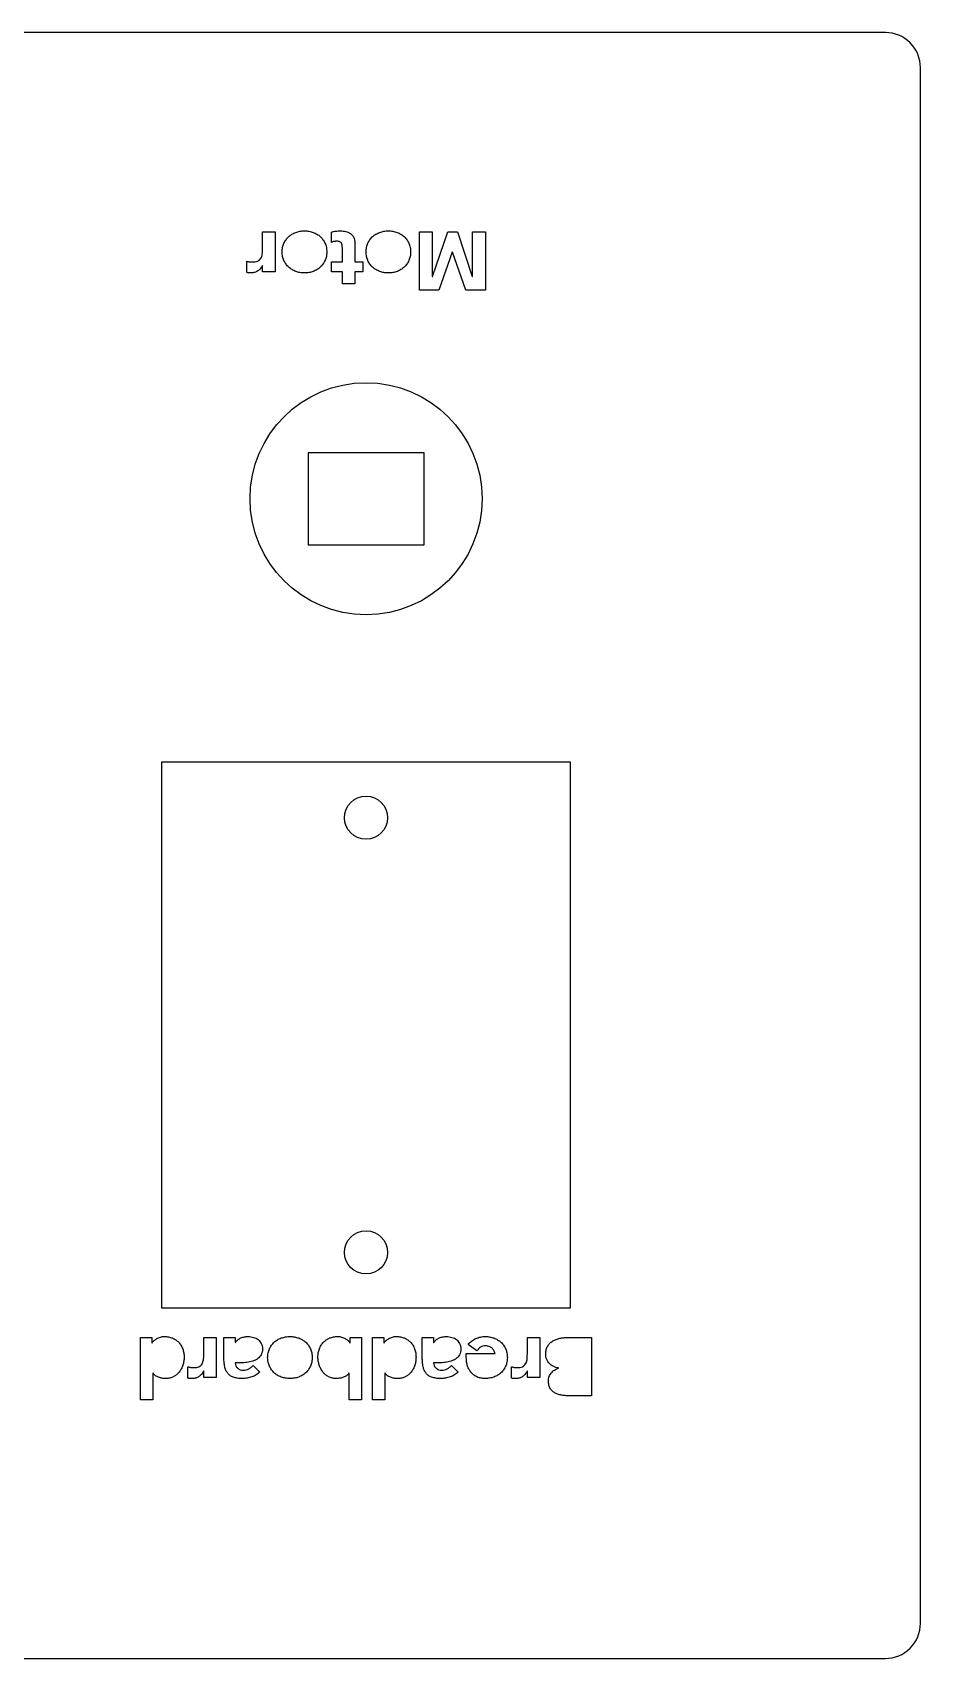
# Model space of a CAD drawing. Header units: millimetres. Extents: x -62 to 90, y -30 to 109.
# Drawn here: x 13.9 to 90, y -30 to 109.3 of the extents above; entities that cross this region are included whole.
import ezdxf

# ---------------------------------------------------------------- set-up
doc = ezdxf.new("R2010")
doc.units = ezdxf.units.MM
doc.layers.get('0').update_dxf_attribs({"linetype": 'CONTINUOUS'})

msp = doc.modelspace()

# ---------------------------------------------------------------- linework, layer by layer
for p, q in [((33.64, 92.22), (34.7, 92.22)), ((33.64, 90.79), (33.64, 92.22)), ((34.7, 92.22), (34.7, 88.79)), ((39.54, 91.32), (39.54, 92.2)), ((40.47, 89.64), (40.47, 90.78)), ((41.53, 91.27), (41.53, 89.64)), ((32.28, 88.74), (32.28, 89.71)), ((33.64, 89.34), (33.62, 89.34)), ((33.64, 88.79), (33.64, 89.34)), ((39.54, 88.79), (39.54, 89.64)), ((39.54, 89.64), (40.47, 89.64)), ((41.53, 89.64), (42.21, 89.64)), ((42.21, 89.64), (42.21, 88.79)), ((34.7, 88.79), (33.64, 88.79)), ((40.47, 88.79), (39.54, 88.79)), ((40.47, 87.77), (40.47, 88.79)), ((41.53, 87.77), (40.47, 87.77)), ((42.21, 88.79), (41.53, 88.79)), ((41.53, 88.79), (41.53, 87.77)), ((23.18, -7.84), (23.18, -2.5)), ((23.18, -2.5), (24.16, -2.5)), ((24.16, -2.5), (24.16, -2.95)), ((28.6, -2.5), (29.66, -2.5)), ((28.6, -3.93), (28.6, -2.5)), ((29.66, -2.5), (29.66, -5.93)), ((30.32, -2.5), (31.3, -2.5)), ((30.32, -4.24), (30.32, -2.5)), ((31.3, -2.5), (31.3, -2.93)), ((41.13, -2.5), (42.11, -2.5)), ((41.13, -2.95), (41.13, -2.5)), ((42.11, -2.5), (42.11, -7.84)), ((43.05, -7.84), (43.05, -2.5)), ((43.05, -2.5), (44.03, -2.5)), ((44.03, -2.5), (44.03, -2.95)), ((47.32, -2.5), (48.29, -2.5)), ((47.32, -4.24), (47.32, -2.5)), ((48.29, -2.5), (48.29, -2.93)), ((56.32, -2.5), (57.38, -2.5)), ((56.32, -3.93), (56.32, -2.5)), ((57.38, -2.5), (57.38, -5.93)), ((59.77, -2.5), (61.82, -2.5)), ((61.82, -2.5), (61.82, -7.5)), ((24.16, -2.95), (24.17, -2.95)), ((31.3, -2.93), (31.31, -2.93)), ((41.12, -2.95), (41.13, -2.95)), ((44.03, -2.95), (44.04, -2.95)), ((48.29, -2.93), (48.31, -2.93)), ((51.09, -4.22), (51.09, -3.88)), ((51.09, -3.88), (53.55, -3.88)), ((52, -3.64), (51.25, -3.09)), ((24.25, -5.56), (24.24, -5.56)), ((24.24, -5.56), (24.24, -7.84)), ((27.24, -5.98), (27.24, -5.01)), ((28.6, -5.38), (28.58, -5.38)), ((28.6, -5.93), (28.6, -5.38)), ((32.84, -4.89), (33.4, -5.47)), ((41.05, -5.56), (41.03, -5.56)), ((41.05, -7.84), (41.05, -5.56)), ((44.13, -5.56), (44.11, -5.56)), ((44.11, -5.56), (44.11, -7.84)), ((49.83, -4.89), (50.4, -5.47)), ((54.96, -5.98), (54.96, -5.01)), ((56.32, -5.38), (56.3, -5.38)), ((56.32, -5.93), (56.32, -5.38)), ((58.99, -5.13), (58.99, -5.11)), ((29.66, -5.93), (28.6, -5.93)), ((57.38, -5.93), (56.32, -5.93)), ((24.24, -7.84), (23.18, -7.84)), ((42.11, -7.84), (41.05, -7.84)), ((44.11, -7.84), (43.05, -7.84)), ((61.82, -7.5), (59.95, -7.5))]:
    msp.add_line(p, q)
msp.add_lwpolyline([(90, 106.3, 0.414214), (87, 109.3), (-59.15, 109.3, 0.414214), (-62.15, 106.3), (-62.15, -27, 0.414214), (-59.15, -30), (87, -30, 0.414214), (90, -27)], format="xyb", close=True)
msp.add_lwpolyline([(90, 106.3, 0.414214), (87, 109.3), (-59.15, 109.3, 0.414214), (-62.15, 106.3), (-62.15, -27, 0.414214), (-59.15, -30), (87, -30, 0.414214), (90, -27)], format="xyb", close=True)
for points in [[(51.62, 92.22), (52.72, 92.22), (52.72, 87.22), (51.05, 87.22), (49.9, 90.48), (49.89, 90.48), (48.73, 87.22), (47.07, 87.22), (47.07, 92.22), (48.17, 92.22), (48.17, 88.39), (48.19, 88.39), (49.5, 92.22), (50.34, 92.22), (51.6, 88.39), (51.62, 88.39)], [(47.48, 73.3), (37.53, 73.3), (37.53, 65.42), (47.48, 65.42)], [(60, 46.82), (60, 0), (25, 0), (25, 46.82)]]:
    msp.add_lwpolyline(points, close=True)
for centre, radius in [((42.5, 69.36), 9.94), ((42.5, 42.03), 1.85), ((42.5, 4.79), 1.85)]:
    msp.add_circle(centre, radius)
for points, knots in [([(35.88, 91.82), (35.97, 91.89), (36.15, 92.04), (36.37, 92.13), (36.48, 92.18)], [0, 0, 0, 0, 0.03471084, 0.07096468, 0.07096468, 0.07096468, 0.07096468]), ([(36.48, 92.18), (36.6, 92.22), (36.84, 92.29), (37.1, 92.3), (37.22, 92.31)], [0, 0, 0, 0, 0.03708689, 0.07553067, 0.07553067, 0.07553067, 0.07553067]), ([(37.22, 92.31), (37.35, 92.3), (37.61, 92.29), (37.85, 92.22), (37.97, 92.18)], [0, 0, 0, 0, 0.03861961, 0.07621847, 0.07621847, 0.07621847, 0.07621847]), ([(37.97, 92.18), (38.08, 92.13), (38.3, 92.04), (38.49, 91.89), (38.58, 91.82)], [0, 0, 0, 0, 0.03593409, 0.07092971, 0.07092971, 0.07092971, 0.07092971]), ([(39.54, 92.2), (39.6, 92.22), (39.72, 92.26), (39.85, 92.28), (39.91, 92.28)], [0, 0, 0, 0, 0.01877124, 0.03775381, 0.03775381, 0.03775381, 0.03775381]), ([(39.91, 92.28), (39.97, 92.29), (40.1, 92.3), (40.22, 92.3), (40.28, 92.31)], [0, 0, 0, 0, 0.01895804, 0.03750361, 0.03750361, 0.03750361, 0.03750361]), ([(40.28, 92.31), (40.37, 92.3), (40.54, 92.3), (40.7, 92.27), (40.78, 92.25)], [0, 0, 0, 0, 0.02581553, 0.04985004, 0.04985004, 0.04985004, 0.04985004]), ([(40.78, 92.25), (40.85, 92.23), (40.99, 92.19), (41.11, 92.11), (41.17, 92.07)], [0, 0, 0, 0, 0.02238906, 0.0434996, 0.0434996, 0.0434996, 0.0434996]), ([(41.17, 92.07), (41.23, 92.03), (41.33, 91.93), (41.41, 91.81), (41.44, 91.75)], [0, 0, 0, 0, 0.02097948, 0.04242908, 0.04242908, 0.04242908, 0.04242908]), ([(43.06, 91.82), (43.15, 91.89), (43.33, 92.04), (43.55, 92.13), (43.67, 92.18)], [0, 0, 0, 0, 0.03471103, 0.07096487, 0.07096487, 0.07096487, 0.07096487]), ([(43.67, 92.18), (43.78, 92.22), (44.03, 92.29), (44.28, 92.3), (44.41, 92.31)], [0, 0, 0, 0, 0.03708666, 0.07553043, 0.07553043, 0.07553043, 0.07553043]), ([(44.41, 92.31), (44.54, 92.3), (44.79, 92.29), (45.04, 92.22), (45.16, 92.18)], [0, 0, 0, 0, 0.03861961, 0.07621859, 0.07621859, 0.07621859, 0.07621859]), ([(45.16, 92.18), (45.27, 92.13), (45.49, 92.04), (45.67, 91.89), (45.76, 91.82)], [0, 0, 0, 0, 0.0359342, 0.07092963, 0.07092963, 0.07092963, 0.07092963]), ([(33.61, 90.32), (33.62, 90.39), (33.63, 90.55), (33.64, 90.71), (33.64, 90.79)], [0, 0, 0, 0, 0.02234642, 0.04672106, 0.04672106, 0.04672106, 0.04672106]), ([(35.32, 90.5), (35.32, 90.64), (35.33, 90.89), (35.42, 91.13), (35.47, 91.25)], [0, 0, 0, 0, 0.03919413, 0.07604691, 0.07604691, 0.07604691, 0.07604691]), ([(35.47, 91.25), (35.52, 91.35), (35.63, 91.56), (35.79, 91.73), (35.88, 91.82)], [0, 0, 0, 0, 0.03558542, 0.07073048, 0.07073048, 0.07073048, 0.07073048]), ([(38.58, 91.82), (38.66, 91.73), (38.82, 91.56), (38.93, 91.35), (38.98, 91.25)], [0, 0, 0, 0, 0.03479586, 0.07029408, 0.07029408, 0.07029408, 0.07029408]), ([(38.98, 91.25), (39.03, 91.13), (39.12, 90.89), (39.13, 90.64), (39.13, 90.5)], [0, 0, 0, 0, 0.03685278, 0.07604693, 0.07604693, 0.07604693, 0.07604693]), ([(39.75, 91.4), (39.71, 91.39), (39.63, 91.38), (39.57, 91.34), (39.54, 91.32)], [0, 0, 0, 0, 0.01276072, 0.02305547, 0.02305547, 0.02305547, 0.02305547]), ([(39.97, 91.42), (39.94, 91.41), (39.87, 91.41), (39.79, 91.41), (39.75, 91.4)], [0, 0, 0, 0, 0.00971697, 0.02194518, 0.02194518, 0.02194518, 0.02194518]), ([(40.25, 91.37), (40.21, 91.39), (40.12, 91.41), (40.02, 91.41), (39.97, 91.42)], [0, 0, 0, 0, 0.01258971, 0.02798631, 0.02798631, 0.02798631, 0.02798631]), ([(40.4, 91.24), (40.38, 91.27), (40.34, 91.32), (40.28, 91.36), (40.25, 91.37)], [0, 0, 0, 0, 0.00978878, 0.02021899, 0.02021899, 0.02021899, 0.02021899]), ([(40.46, 91.04), (40.45, 91.08), (40.44, 91.15), (40.41, 91.21), (40.4, 91.24)], [0, 0, 0, 0, 0.01083904, 0.02087779, 0.02087779, 0.02087779, 0.02087779]), ([(40.47, 90.78), (40.47, 90.83), (40.47, 90.91), (40.46, 91), (40.46, 91.04)], [0, 0, 0, 0, 0.01359921, 0.02617918, 0.02617918, 0.02617918, 0.02617918]), ([(41.44, 91.75), (41.47, 91.68), (41.52, 91.52), (41.53, 91.36), (41.53, 91.27)], [0, 0, 0, 0, 0.02294993, 0.04918051, 0.04918051, 0.04918051, 0.04918051]), ([(42.5, 90.5), (42.51, 90.64), (42.52, 90.89), (42.61, 91.13), (42.65, 91.25)], [0, 0, 0, 0, 0.03919415, 0.07604693, 0.07604693, 0.07604693, 0.07604693]), ([(42.65, 91.25), (42.7, 91.35), (42.81, 91.56), (42.98, 91.73), (43.06, 91.82)], [0, 0, 0, 0, 0.03558554, 0.07073028, 0.07073028, 0.07073028, 0.07073028]), ([(45.76, 91.82), (45.84, 91.73), (46.01, 91.56), (46.11, 91.35), (46.17, 91.25)], [0, 0, 0, 0, 0.03479586, 0.0702942, 0.0702942, 0.0702942, 0.0702942]), ([(46.17, 91.25), (46.21, 91.13), (46.3, 90.89), (46.31, 90.64), (46.31, 90.5)], [0, 0, 0, 0, 0.03685274, 0.07604689, 0.07604689, 0.07604689, 0.07604689]), ([(32.28, 89.71), (32.32, 89.7), (32.39, 89.67), (32.47, 89.66), (32.51, 89.66)], [0, 0, 0, 0, 0.01169122, 0.02315651, 0.02315651, 0.02315651, 0.02315651]), ([(32.51, 89.66), (32.54, 89.65), (32.62, 89.64), (32.69, 89.64), (32.73, 89.64)], [0, 0, 0, 0, 0.01106101, 0.02272551, 0.02272551, 0.02272551, 0.02272551]), ([(32.73, 89.64), (32.82, 89.64), (32.99, 89.64), (33.14, 89.7), (33.21, 89.72)], [0, 0, 0, 0, 0.02727167, 0.04905314, 0.04905314, 0.04905314, 0.04905314]), ([(33.21, 89.72), (33.27, 89.75), (33.38, 89.81), (33.45, 89.91), (33.49, 89.96)], [0, 0, 0, 0, 0.01875561, 0.03690963, 0.03690963, 0.03690963, 0.03690963]), ([(33.62, 89.34), (33.57, 89.24), (33.46, 89.06), (33.3, 88.93), (33.22, 88.87)], [0, 0, 0, 0, 0.03334677, 0.06259806, 0.06259806, 0.06259806, 0.06259806]), ([(33.49, 89.96), (33.52, 90.01), (33.58, 90.13), (33.6, 90.25), (33.61, 90.32)], [0, 0, 0, 0, 0.01808974, 0.03817801, 0.03817801, 0.03817801, 0.03817801]), ([(35.47, 89.76), (35.42, 89.88), (35.33, 90.12), (35.32, 90.37), (35.32, 90.5)], [0, 0, 0, 0, 0.03685284, 0.07604691, 0.07604691, 0.07604691, 0.07604691]), ([(35.88, 89.2), (35.79, 89.28), (35.63, 89.45), (35.52, 89.66), (35.47, 89.76)], [0, 0, 0, 0, 0.03475038, 0.07018263, 0.07018263, 0.07018263, 0.07018263]), ([(36.48, 88.83), (36.37, 88.88), (36.15, 88.97), (35.97, 89.12), (35.88, 89.2)], [0, 0, 0, 0, 0.03632875, 0.0713576, 0.0713576, 0.0713576, 0.0713576]), ([(38.58, 89.2), (38.49, 89.12), (38.31, 88.97), (38.08, 88.88), (37.97, 88.83)], [0, 0, 0, 0, 0.03531069, 0.07132079, 0.07132079, 0.07132079, 0.07132079]), ([(38.98, 89.76), (38.93, 89.66), (38.82, 89.45), (38.66, 89.28), (38.58, 89.2)], [0, 0, 0, 0, 0.03534466, 0.06974184, 0.06974184, 0.06974184, 0.06974184]), ([(39.13, 90.5), (39.13, 90.37), (39.12, 90.12), (39.03, 89.88), (38.98, 89.76)], [0, 0, 0, 0, 0.03919409, 0.07604693, 0.07604693, 0.07604693, 0.07604693]), ([(42.65, 89.76), (42.61, 89.88), (42.52, 90.12), (42.51, 90.37), (42.5, 90.5)], [0, 0, 0, 0, 0.03685284, 0.07604693, 0.07604693, 0.07604693, 0.07604693]), ([(43.06, 89.2), (42.98, 89.28), (42.81, 89.45), (42.7, 89.66), (42.65, 89.76)], [0, 0, 0, 0, 0.03475006, 0.07018242, 0.07018242, 0.07018242, 0.07018242]), ([(43.67, 88.83), (43.55, 88.88), (43.33, 88.97), (43.15, 89.12), (43.06, 89.2)], [0, 0, 0, 0, 0.03632896, 0.07135781, 0.07135781, 0.07135781, 0.07135781]), ([(45.76, 89.2), (45.67, 89.12), (45.49, 88.97), (45.27, 88.88), (45.16, 88.83)], [0, 0, 0, 0, 0.03531069, 0.07132068, 0.07132068, 0.07132068, 0.07132068]), ([(46.17, 89.76), (46.11, 89.66), (46.01, 89.45), (45.84, 89.28), (45.76, 89.2)], [0, 0, 0, 0, 0.03534478, 0.06974196, 0.06974196, 0.06974196, 0.06974196]), ([(46.31, 90.5), (46.31, 90.37), (46.3, 90.12), (46.21, 89.88), (46.17, 89.76)], [0, 0, 0, 0, 0.03919409, 0.07604686, 0.07604686, 0.07604686, 0.07604686]), ([(32.45, 88.71), (32.42, 88.71), (32.36, 88.72), (32.31, 88.73), (32.28, 88.74)], [0, 0, 0, 0, 0.00889102, 0.01720221, 0.01720221, 0.01720221, 0.01720221]), ([(32.63, 88.7), (32.6, 88.7), (32.54, 88.7), (32.48, 88.71), (32.45, 88.71)], [0, 0, 0, 0, 0.00918248, 0.01837853, 0.01837853, 0.01837853, 0.01837853]), ([(33.22, 88.87), (33.13, 88.82), (32.95, 88.72), (32.74, 88.71), (32.63, 88.7)], [0, 0, 0, 0, 0.02899044, 0.06155392, 0.06155392, 0.06155392, 0.06155392]), ([(37.22, 88.7), (37.1, 88.71), (36.84, 88.72), (36.6, 88.79), (36.48, 88.83)], [0, 0, 0, 0, 0.03844378, 0.07553067, 0.07553067, 0.07553067, 0.07553067]), ([(37.97, 88.83), (37.85, 88.79), (37.61, 88.72), (37.35, 88.71), (37.22, 88.7)], [0, 0, 0, 0, 0.03759886, 0.07621847, 0.07621847, 0.07621847, 0.07621847]), ([(44.41, 88.7), (44.28, 88.71), (44.03, 88.72), (43.78, 88.79), (43.67, 88.83)], [0, 0, 0, 0, 0.03844378, 0.07553043, 0.07553043, 0.07553043, 0.07553043]), ([(45.16, 88.83), (45.04, 88.79), (44.79, 88.72), (44.54, 88.71), (44.41, 88.7)], [0, 0, 0, 0, 0.03759875, 0.07621859, 0.07621859, 0.07621859, 0.07621859]), ([(24.17, -2.95), (24.19, -2.92), (24.25, -2.85), (24.31, -2.79), (24.34, -2.76)], [0, 0, 0, 0, 0.01193927, 0.02554763, 0.02554763, 0.02554763, 0.02554763]), ([(24.34, -2.76), (24.38, -2.73), (24.45, -2.67), (24.54, -2.62), (24.58, -2.59)], [0, 0, 0, 0, 0.01406232, 0.02944614, 0.02944614, 0.02944614, 0.02944614]), ([(24.58, -2.59), (24.63, -2.57), (24.72, -2.52), (24.83, -2.48), (24.88, -2.46)], [0, 0, 0, 0, 0.01594955, 0.03298004, 0.03298004, 0.03298004, 0.03298004]), ([(24.88, -2.46), (24.94, -2.45), (25.05, -2.42), (25.16, -2.42), (25.22, -2.42)], [0, 0, 0, 0, 0.01700496, 0.03435155, 0.03435155, 0.03435155, 0.03435155]), ([(25.22, -2.42), (25.34, -2.42), (25.58, -2.43), (25.81, -2.51), (25.91, -2.54)], [0, 0, 0, 0, 0.03650862, 0.07070363, 0.07070363, 0.07070363, 0.07070363]), ([(25.91, -2.54), (26.01, -2.59), (26.21, -2.69), (26.37, -2.84), (26.45, -2.91)], [0, 0, 0, 0, 0.03302805, 0.06535442, 0.06535442, 0.06535442, 0.06535442]), ([(31.31, -2.93), (31.37, -2.85), (31.5, -2.68), (31.69, -2.58), (31.78, -2.54)], [0, 0, 0, 0, 0.03140725, 0.06244293, 0.06244293, 0.06244293, 0.06244293]), ([(31.78, -2.54), (31.88, -2.5), (32.08, -2.43), (32.29, -2.42), (32.4, -2.42)], [0, 0, 0, 0, 0.03116663, 0.06291194, 0.06291194, 0.06291194, 0.06291194]), ([(32.4, -2.42), (32.48, -2.42), (32.63, -2.42), (32.79, -2.47), (32.86, -2.49)], [0, 0, 0, 0, 0.02372383, 0.04727912, 0.04727912, 0.04727912, 0.04727912]), ([(32.86, -2.49), (32.93, -2.51), (33.07, -2.56), (33.19, -2.64), (33.25, -2.68)], [0, 0, 0, 0, 0.02219601, 0.04379418, 0.04379418, 0.04379418, 0.04379418]), ([(33.25, -2.68), (33.31, -2.73), (33.41, -2.83), (33.48, -2.95), (33.52, -3.02)], [0, 0, 0, 0, 0.02134846, 0.04294649, 0.04294649, 0.04294649, 0.04294649]), ([(34.63, -2.9), (34.72, -2.83), (34.9, -2.68), (35.12, -2.59), (35.24, -2.54)], [0, 0, 0, 0, 0.03471103, 0.07096465, 0.07096465, 0.07096465, 0.07096465]), ([(35.24, -2.54), (35.36, -2.51), (35.6, -2.43), (35.85, -2.42), (35.98, -2.42)], [0, 0, 0, 0, 0.03708689, 0.07553067, 0.07553067, 0.07553067, 0.07553067]), ([(35.98, -2.42), (36.11, -2.42), (36.36, -2.43), (36.61, -2.51), (36.73, -2.54)], [0, 0, 0, 0, 0.03861961, 0.07621847, 0.07621847, 0.07621847, 0.07621847]), ([(36.73, -2.54), (36.84, -2.59), (37.06, -2.68), (37.24, -2.83), (37.33, -2.9)], [0, 0, 0, 0, 0.03593409, 0.07092971, 0.07092971, 0.07092971, 0.07092971]), ([(38.85, -2.91), (38.92, -2.84), (39.08, -2.69), (39.28, -2.59), (39.37, -2.54)], [0, 0, 0, 0, 0.03192312, 0.06479661, 0.06479661, 0.06479661, 0.06479661]), ([(39.37, -2.54), (39.48, -2.51), (39.71, -2.43), (39.94, -2.42), (40.07, -2.42)], [0, 0, 0, 0, 0.03419501, 0.07070363, 0.07070363, 0.07070363, 0.07070363]), ([(40.07, -2.42), (40.13, -2.42), (40.24, -2.42), (40.36, -2.45), (40.41, -2.46)], [0, 0, 0, 0, 0.01787458, 0.03505223, 0.03505223, 0.03505223, 0.03505223]), ([(40.41, -2.46), (40.47, -2.48), (40.57, -2.52), (40.67, -2.57), (40.72, -2.59)], [0, 0, 0, 0, 0.01669782, 0.03296491, 0.03296491, 0.03296491, 0.03296491]), ([(40.72, -2.59), (40.76, -2.62), (40.84, -2.67), (40.92, -2.73), (40.96, -2.76)], [0, 0, 0, 0, 0.01508488, 0.02942377, 0.02942377, 0.02942377, 0.02942377]), ([(40.96, -2.76), (40.99, -2.79), (41.05, -2.85), (41.1, -2.92), (41.12, -2.95)], [0, 0, 0, 0, 0.0132426, 0.02507311, 0.02507311, 0.02507311, 0.02507311]), ([(44.04, -2.95), (44.07, -2.92), (44.12, -2.85), (44.18, -2.79), (44.21, -2.76)], [0, 0, 0, 0, 0.01193927, 0.02554763, 0.02554763, 0.02554763, 0.02554763]), ([(44.21, -2.76), (44.25, -2.73), (44.32, -2.67), (44.41, -2.62), (44.45, -2.59)], [0, 0, 0, 0, 0.01406251, 0.02944592, 0.02944592, 0.02944592, 0.02944592]), ([(44.45, -2.59), (44.5, -2.57), (44.6, -2.52), (44.7, -2.48), (44.76, -2.46)], [0, 0, 0, 0, 0.01594955, 0.03298027, 0.03298027, 0.03298027, 0.03298027]), ([(44.76, -2.46), (44.81, -2.45), (44.92, -2.42), (45.04, -2.42), (45.1, -2.42)], [0, 0, 0, 0, 0.01700519, 0.03435131, 0.03435131, 0.03435131, 0.03435131]), ([(45.1, -2.42), (45.22, -2.42), (45.45, -2.43), (45.68, -2.51), (45.79, -2.54)], [0, 0, 0, 0, 0.03650874, 0.07070375, 0.07070375, 0.07070375, 0.07070375]), ([(45.79, -2.54), (45.89, -2.59), (46.08, -2.69), (46.24, -2.84), (46.32, -2.91)], [0, 0, 0, 0, 0.03302825, 0.06535445, 0.06535445, 0.06535445, 0.06535445]), ([(48.31, -2.93), (48.37, -2.85), (48.5, -2.68), (48.69, -2.58), (48.78, -2.54)], [0, 0, 0, 0, 0.03140725, 0.06244303, 0.06244303, 0.06244303, 0.06244303]), ([(48.78, -2.54), (48.88, -2.5), (49.08, -2.43), (49.29, -2.42), (49.4, -2.42)], [0, 0, 0, 0, 0.03116652, 0.06291183, 0.06291183, 0.06291183, 0.06291183]), ([(49.4, -2.42), (49.48, -2.42), (49.63, -2.42), (49.79, -2.47), (49.86, -2.49)], [0, 0, 0, 0, 0.02372394, 0.04727924, 0.04727924, 0.04727924, 0.04727924]), ([(49.86, -2.49), (49.93, -2.51), (50.07, -2.56), (50.19, -2.64), (50.25, -2.68)], [0, 0, 0, 0, 0.0221959, 0.04379407, 0.04379407, 0.04379407, 0.04379407]), ([(50.25, -2.68), (50.3, -2.73), (50.41, -2.83), (50.48, -2.95), (50.52, -3.02)], [0, 0, 0, 0, 0.02134838, 0.04294647, 0.04294647, 0.04294647, 0.04294647]), ([(51.25, -3.09), (51.34, -2.99), (51.53, -2.78), (51.77, -2.66), (51.9, -2.59)], [0, 0, 0, 0, 0.04069864, 0.08211987, 0.08211987, 0.08211987, 0.08211987]), ([(51.9, -2.59), (52.03, -2.54), (52.29, -2.44), (52.56, -2.42), (52.7, -2.42)], [0, 0, 0, 0, 0.04170594, 0.0829035, 0.0829035, 0.0829035, 0.0829035]), ([(52.7, -2.42), (52.83, -2.42), (53.09, -2.43), (53.33, -2.51), (53.45, -2.54)], [0, 0, 0, 0, 0.03861973, 0.07621859, 0.07621859, 0.07621859, 0.07621859]), ([(53.45, -2.54), (53.56, -2.59), (53.78, -2.68), (53.97, -2.83), (54.06, -2.9)], [0, 0, 0, 0, 0.0359342, 0.07092963, 0.07092963, 0.07092963, 0.07092963]), ([(58.5, -2.8), (58.59, -2.75), (58.79, -2.65), (59, -2.6), (59.11, -2.57)], [0, 0, 0, 0, 0.03182132, 0.06528889, 0.06528889, 0.06528889, 0.06528889]), ([(59.11, -2.57), (59.22, -2.55), (59.44, -2.51), (59.66, -2.5), (59.77, -2.5)], [0, 0, 0, 0, 0.03361198, 0.06685106, 0.06685106, 0.06685106, 0.06685106]), ([(26.45, -2.91), (26.52, -2.99), (26.66, -3.17), (26.75, -3.37), (26.79, -3.47)], [0, 0, 0, 0, 0.03255693, 0.06619859, 0.06619859, 0.06619859, 0.06619859]), ([(26.79, -3.47), (26.83, -3.59), (26.9, -3.82), (26.91, -4.06), (26.91, -4.19)], [0, 0, 0, 0, 0.03524442, 0.07261798, 0.07261798, 0.07261798, 0.07261798]), ([(28.57, -4.4), (28.58, -4.33), (28.6, -4.17), (28.6, -4.01), (28.6, -3.93)], [0, 0, 0, 0, 0.02234642, 0.04672106, 0.04672106, 0.04672106, 0.04672106]), ([(33.51, -3.98), (33.47, -4.04), (33.39, -4.17), (33.28, -4.27), (33.22, -4.31)], [0, 0, 0, 0, 0.02282415, 0.0453178, 0.0453178, 0.0453178, 0.0453178]), ([(33.62, -3.47), (33.62, -3.57), (33.61, -3.74), (33.54, -3.9), (33.51, -3.98)], [0, 0, 0, 0, 0.02749363, 0.05161506, 0.05161506, 0.05161506, 0.05161506]), ([(33.52, -3.02), (33.55, -3.09), (33.61, -3.23), (33.62, -3.39), (33.62, -3.47)], [0, 0, 0, 0, 0.02261339, 0.0472785, 0.0472785, 0.0472785, 0.0472785]), ([(34.07, -4.22), (34.08, -4.08), (34.09, -3.83), (34.18, -3.59), (34.22, -3.47)], [0, 0, 0, 0, 0.03919415, 0.07604693, 0.07604693, 0.07604693, 0.07604693]), ([(34.22, -3.47), (34.27, -3.37), (34.38, -3.16), (34.55, -2.99), (34.63, -2.9)], [0, 0, 0, 0, 0.03558566, 0.0707304, 0.0707304, 0.0707304, 0.0707304]), ([(37.33, -2.9), (37.41, -2.99), (37.58, -3.16), (37.68, -3.37), (37.74, -3.47)], [0, 0, 0, 0, 0.03479586, 0.07029408, 0.07029408, 0.07029408, 0.07029408]), ([(37.74, -3.47), (37.78, -3.59), (37.87, -3.83), (37.88, -4.08), (37.88, -4.22)], [0, 0, 0, 0, 0.03685278, 0.07604693, 0.07604693, 0.07604693, 0.07604693]), ([(38.38, -4.19), (38.38, -4.06), (38.39, -3.82), (38.46, -3.59), (38.5, -3.47)], [0, 0, 0, 0, 0.03737356, 0.07261798, 0.07261798, 0.07261798, 0.07261798]), ([(38.5, -3.47), (38.54, -3.37), (38.63, -3.16), (38.77, -2.99), (38.85, -2.91)], [0, 0, 0, 0, 0.03371816, 0.06659358, 0.06659358, 0.06659358, 0.06659358]), ([(46.32, -2.91), (46.39, -2.99), (46.53, -3.17), (46.62, -3.37), (46.66, -3.47)], [0, 0, 0, 0, 0.03255679, 0.06619855, 0.06619855, 0.06619855, 0.06619855]), ([(46.66, -3.47), (46.7, -3.59), (46.77, -3.82), (46.78, -4.06), (46.78, -4.19)], [0, 0, 0, 0, 0.03524445, 0.072618, 0.072618, 0.072618, 0.072618]), ([(50.51, -3.98), (50.47, -4.04), (50.39, -4.17), (50.27, -4.27), (50.22, -4.31)], [0, 0, 0, 0, 0.02282394, 0.04531769, 0.04531769, 0.04531769, 0.04531769]), ([(50.62, -3.47), (50.61, -3.57), (50.61, -3.74), (50.54, -3.9), (50.51, -3.98)], [0, 0, 0, 0, 0.02749364, 0.05161507, 0.05161507, 0.05161507, 0.05161507]), ([(50.52, -3.02), (50.55, -3.09), (50.61, -3.23), (50.61, -3.39), (50.62, -3.47)], [0, 0, 0, 0, 0.02261339, 0.0472785, 0.0472785, 0.0472785, 0.0472785]), ([(52.31, -3.33), (52.25, -3.38), (52.13, -3.46), (52.04, -3.58), (52, -3.64)], [0, 0, 0, 0, 0.02186573, 0.04413805, 0.04413805, 0.04413805, 0.04413805]), ([(52.75, -3.22), (52.67, -3.22), (52.51, -3.23), (52.38, -3.3), (52.31, -3.33)], [0, 0, 0, 0, 0.02417697, 0.04569041, 0.04569041, 0.04569041, 0.04569041]), ([(53.27, -3.4), (53.2, -3.35), (53.04, -3.24), (52.85, -3.23), (52.75, -3.22)], [0, 0, 0, 0, 0.02711174, 0.05605196, 0.05605196, 0.05605196, 0.05605196]), ([(53.55, -3.88), (53.52, -3.79), (53.47, -3.6), (53.34, -3.46), (53.27, -3.4)], [0, 0, 0, 0, 0.02915759, 0.05675986, 0.05675986, 0.05675986, 0.05675986]), ([(54.06, -2.9), (54.14, -2.99), (54.3, -3.16), (54.41, -3.37), (54.46, -3.47)], [0, 0, 0, 0, 0.03479586, 0.0702942, 0.0702942, 0.0702942, 0.0702942]), ([(54.46, -3.47), (54.5, -3.59), (54.59, -3.83), (54.6, -4.08), (54.61, -4.22)], [0, 0, 0, 0, 0.03685274, 0.0760469, 0.0760469, 0.0760469, 0.0760469]), ([(56.29, -4.4), (56.3, -4.33), (56.31, -4.17), (56.32, -4.01), (56.32, -3.93)], [0, 0, 0, 0, 0.02234643, 0.04672107, 0.04672107, 0.04672107, 0.04672107]), ([(57.89, -3.89), (57.9, -3.77), (57.91, -3.53), (58.01, -3.33), (58.06, -3.23)], [0, 0, 0, 0, 0.03661604, 0.06921108, 0.06921108, 0.06921108, 0.06921108]), ([(57.97, -4.34), (57.95, -4.27), (57.9, -4.12), (57.89, -3.97), (57.89, -3.89)], [0, 0, 0, 0, 0.02265468, 0.04604052, 0.04604052, 0.04604052, 0.04604052]), ([(58.06, -3.23), (58.12, -3.14), (58.24, -2.98), (58.41, -2.86), (58.5, -2.8)], [0, 0, 0, 0, 0.03060851, 0.06133087, 0.06133087, 0.06133087, 0.06133087]), ([(24.73, -5.91), (24.64, -5.87), (24.45, -5.79), (24.32, -5.64), (24.25, -5.56)], [0, 0, 0, 0, 0.02961215, 0.05932424, 0.05932424, 0.05932424, 0.05932424]), ([(26.49, -5.46), (26.42, -5.54), (26.28, -5.7), (26.09, -5.81), (26, -5.86)], [0, 0, 0, 0, 0.03208478, 0.06411096, 0.06411096, 0.06411096, 0.06411096]), ([(26.8, -4.87), (26.76, -4.98), (26.68, -5.19), (26.56, -5.37), (26.49, -5.46)], [0, 0, 0, 0, 0.03400898, 0.06657582, 0.06657582, 0.06657582, 0.06657582]), ([(26.91, -4.19), (26.91, -4.31), (26.9, -4.54), (26.84, -4.76), (26.8, -4.87)], [0, 0, 0, 0, 0.03523385, 0.06953526, 0.06953526, 0.06953526, 0.06953526]), ([(27.24, -5.01), (27.28, -5.02), (27.35, -5.05), (27.43, -5.06), (27.47, -5.06)], [0, 0, 0, 0, 0.01169122, 0.02315627, 0.02315627, 0.02315627, 0.02315627]), ([(27.47, -5.06), (27.5, -5.07), (27.58, -5.08), (27.66, -5.08), (27.69, -5.08)], [0, 0, 0, 0, 0.01106101, 0.02272574, 0.02272574, 0.02272574, 0.02272574]), ([(27.69, -5.08), (27.79, -5.08), (27.95, -5.08), (28.11, -5.02), (28.17, -5)], [0, 0, 0, 0, 0.02727144, 0.04905291, 0.04905291, 0.04905291, 0.04905291]), ([(28.17, -5), (28.23, -4.97), (28.34, -4.91), (28.41, -4.81), (28.45, -4.76)], [0, 0, 0, 0, 0.01875561, 0.03690963, 0.03690963, 0.03690963, 0.03690963]), ([(28.58, -5.38), (28.53, -5.48), (28.42, -5.66), (28.26, -5.79), (28.18, -5.85)], [0, 0, 0, 0, 0.03334664, 0.06259828, 0.06259828, 0.06259828, 0.06259828]), ([(28.45, -4.76), (28.48, -4.71), (28.54, -4.59), (28.56, -4.47), (28.57, -4.4)], [0, 0, 0, 0, 0.01808964, 0.03817802, 0.03817802, 0.03817802, 0.03817802]), ([(30.39, -5), (30.37, -4.88), (30.33, -4.63), (30.32, -4.38), (30.32, -4.24)], [0, 0, 0, 0, 0.03553117, 0.0760005, 0.0760005, 0.0760005, 0.0760005]), ([(30.65, -5.56), (30.59, -5.48), (30.47, -5.31), (30.42, -5.1), (30.39, -5)], [0, 0, 0, 0, 0.02964462, 0.06174876, 0.06174876, 0.06174876, 0.06174876]), ([(31.13, -5.9), (31.03, -5.86), (30.85, -5.78), (30.71, -5.63), (30.65, -5.56)], [0, 0, 0, 0, 0.03063925, 0.0593627, 0.0593627, 0.0593627, 0.0593627]), ([(31.78, -4.68), (31.69, -4.68), (31.53, -4.68), (31.37, -4.68), (31.3, -4.68)], [0, 0, 0, 0, 0.02507626, 0.04802878, 0.04802878, 0.04802878, 0.04802878]), ([(31.3, -4.68), (31.3, -4.77), (31.32, -4.94), (31.44, -5.07), (31.5, -5.13)], [0, 0, 0, 0, 0.02576103, 0.05038381, 0.05038381, 0.05038381, 0.05038381]), ([(31.5, -5.13), (31.57, -5.18), (31.71, -5.28), (31.89, -5.29), (31.97, -5.3)], [0, 0, 0, 0, 0.0251631, 0.0511116, 0.0511116, 0.0511116, 0.0511116]), ([(32.29, -4.63), (32.21, -4.64), (32.03, -4.66), (31.86, -4.67), (31.78, -4.68)], [0, 0, 0, 0, 0.02610658, 0.05174594, 0.05174594, 0.05174594, 0.05174594]), ([(31.97, -5.3), (32.06, -5.29), (32.23, -5.28), (32.38, -5.22), (32.45, -5.18)], [0, 0, 0, 0, 0.02522931, 0.04969597, 0.04969597, 0.04969597, 0.04969597]), ([(32.79, -4.52), (32.71, -4.54), (32.54, -4.59), (32.38, -4.62), (32.29, -4.63)], [0, 0, 0, 0, 0.0252713, 0.05075876, 0.05075876, 0.05075876, 0.05075876]), ([(32.45, -5.18), (32.52, -5.14), (32.66, -5.06), (32.78, -4.95), (32.84, -4.89)], [0, 0, 0, 0, 0.02380503, 0.04853534, 0.04853534, 0.04853534, 0.04853534]), ([(33.4, -5.47), (33.3, -5.55), (33.09, -5.73), (32.84, -5.83), (32.71, -5.88)], [0, 0, 0, 0, 0.04011314, 0.08087958, 0.08087958, 0.08087958, 0.08087958]), ([(33.22, -4.31), (33.15, -4.36), (33.02, -4.44), (32.86, -4.49), (32.79, -4.52)], [0, 0, 0, 0, 0.02349806, 0.04786118, 0.04786118, 0.04786118, 0.04786118]), ([(34.22, -4.96), (34.18, -4.84), (34.09, -4.6), (34.08, -4.35), (34.07, -4.22)], [0, 0, 0, 0, 0.03685284, 0.07604693, 0.07604693, 0.07604693, 0.07604693]), ([(34.63, -5.52), (34.55, -5.44), (34.38, -5.27), (34.27, -5.06), (34.22, -4.96)], [0, 0, 0, 0, 0.03475022, 0.07018258, 0.07018258, 0.07018258, 0.07018258]), ([(35.24, -5.89), (35.12, -5.84), (34.9, -5.75), (34.72, -5.6), (34.63, -5.52)], [0, 0, 0, 0, 0.03632875, 0.0713576, 0.0713576, 0.0713576, 0.0713576]), ([(37.33, -5.52), (37.24, -5.6), (37.06, -5.75), (36.84, -5.84), (36.73, -5.89)], [0, 0, 0, 0, 0.03531069, 0.07132079, 0.07132079, 0.07132079, 0.07132079]), ([(37.74, -4.96), (37.68, -5.06), (37.58, -5.27), (37.41, -5.44), (37.33, -5.52)], [0, 0, 0, 0, 0.03534455, 0.06974188, 0.06974188, 0.06974188, 0.06974188]), ([(37.88, -4.22), (37.88, -4.35), (37.87, -4.6), (37.78, -4.84), (37.74, -4.96)], [0, 0, 0, 0, 0.03919409, 0.07604693, 0.07604693, 0.07604693, 0.07604693]), ([(38.49, -4.87), (38.46, -4.76), (38.39, -4.54), (38.38, -4.31), (38.38, -4.19)], [0, 0, 0, 0, 0.03442791, 0.06967548, 0.06967548, 0.06967548, 0.06967548]), ([(38.8, -5.46), (38.74, -5.37), (38.61, -5.19), (38.53, -4.98), (38.49, -4.87)], [0, 0, 0, 0, 0.03275961, 0.06663083, 0.06663083, 0.06663083, 0.06663083]), ([(39.29, -5.86), (39.2, -5.81), (39.01, -5.7), (38.87, -5.54), (38.8, -5.46)], [0, 0, 0, 0, 0.03187848, 0.06359235, 0.06359235, 0.06359235, 0.06359235]), ([(41.03, -5.56), (40.97, -5.64), (40.84, -5.79), (40.66, -5.87), (40.57, -5.91)], [0, 0, 0, 0, 0.02958798, 0.05873006, 0.05873006, 0.05873006, 0.05873006]), ([(44.6, -5.91), (44.51, -5.87), (44.32, -5.79), (44.19, -5.64), (44.13, -5.56)], [0, 0, 0, 0, 0.02961151, 0.05932395, 0.05932395, 0.05932395, 0.05932395]), ([(46.37, -5.46), (46.29, -5.54), (46.15, -5.7), (45.97, -5.81), (45.87, -5.86)], [0, 0, 0, 0, 0.0320847, 0.06411107, 0.06411107, 0.06411107, 0.06411107]), ([(46.68, -4.87), (46.64, -4.98), (46.56, -5.19), (46.43, -5.37), (46.37, -5.46)], [0, 0, 0, 0, 0.03400893, 0.06657578, 0.06657578, 0.06657578, 0.06657578]), ([(46.78, -4.19), (46.78, -4.31), (46.77, -4.54), (46.71, -4.76), (46.68, -4.87)], [0, 0, 0, 0, 0.03523387, 0.06953522, 0.06953522, 0.06953522, 0.06953522]), ([(47.39, -5), (47.37, -4.88), (47.33, -4.63), (47.32, -4.38), (47.32, -4.24)], [0, 0, 0, 0, 0.03553119, 0.0760005, 0.0760005, 0.0760005, 0.0760005]), ([(47.64, -5.56), (47.59, -5.48), (47.47, -5.31), (47.42, -5.1), (47.39, -5)], [0, 0, 0, 0, 0.02964474, 0.06174889, 0.06174889, 0.06174889, 0.06174889]), ([(48.12, -5.9), (48.03, -5.86), (47.85, -5.78), (47.71, -5.63), (47.64, -5.56)], [0, 0, 0, 0, 0.03063904, 0.05936257, 0.05936257, 0.05936257, 0.05936257]), ([(48.77, -4.68), (48.69, -4.68), (48.53, -4.68), (48.37, -4.68), (48.29, -4.68)], [0, 0, 0, 0, 0.02507626, 0.04802878, 0.04802878, 0.04802878, 0.04802878]), ([(48.29, -4.68), (48.3, -4.77), (48.32, -4.94), (48.44, -5.07), (48.5, -5.13)], [0, 0, 0, 0, 0.02576103, 0.05038381, 0.05038381, 0.05038381, 0.05038381]), ([(48.5, -5.13), (48.57, -5.18), (48.71, -5.28), (48.88, -5.29), (48.97, -5.3)], [0, 0, 0, 0, 0.0251631, 0.05111172, 0.05111172, 0.05111172, 0.05111172]), ([(49.29, -4.63), (49.2, -4.64), (49.03, -4.66), (48.86, -4.67), (48.77, -4.68)], [0, 0, 0, 0, 0.0261067, 0.05174594, 0.05174594, 0.05174594, 0.05174594]), ([(48.97, -5.3), (49.06, -5.29), (49.22, -5.28), (49.38, -5.22), (49.45, -5.18)], [0, 0, 0, 0, 0.02522931, 0.04969586, 0.04969586, 0.04969586, 0.04969586]), ([(49.78, -4.52), (49.7, -4.54), (49.54, -4.59), (49.37, -4.62), (49.29, -4.63)], [0, 0, 0, 0, 0.02527119, 0.05075865, 0.05075865, 0.05075865, 0.05075865]), ([(49.45, -5.18), (49.52, -5.14), (49.66, -5.06), (49.78, -4.95), (49.83, -4.89)], [0, 0, 0, 0, 0.02380523, 0.04853536, 0.04853536, 0.04853536, 0.04853536]), ([(50.4, -5.47), (50.3, -5.55), (50.09, -5.73), (49.83, -5.83), (49.71, -5.88)], [0, 0, 0, 0, 0.04011314, 0.08087979, 0.08087979, 0.08087979, 0.08087979]), ([(50.22, -4.31), (50.15, -4.36), (50.01, -4.44), (49.86, -4.49), (49.78, -4.52)], [0, 0, 0, 0, 0.02349826, 0.04786138, 0.04786138, 0.04786138, 0.04786138]), ([(51.2, -4.96), (51.17, -4.84), (51.1, -4.6), (51.1, -4.35), (51.09, -4.22)], [0, 0, 0, 0, 0.03614181, 0.07526227, 0.07526227, 0.07526227, 0.07526227]), ([(51.53, -5.52), (51.46, -5.44), (51.32, -5.27), (51.24, -5.06), (51.2, -4.96)], [0, 0, 0, 0, 0.03185413, 0.06551992, 0.06551992, 0.06551992, 0.06551992]), ([(52.04, -5.89), (51.94, -5.84), (51.75, -5.75), (51.6, -5.6), (51.53, -5.52)], [0, 0, 0, 0, 0.03193023, 0.06316581, 0.06316581, 0.06316581, 0.06316581]), ([(54.06, -5.52), (53.97, -5.6), (53.78, -5.75), (53.56, -5.84), (53.45, -5.89)], [0, 0, 0, 0, 0.03531069, 0.07132068, 0.07132068, 0.07132068, 0.07132068]), ([(54.46, -4.96), (54.41, -5.06), (54.3, -5.27), (54.14, -5.44), (54.06, -5.52)], [0, 0, 0, 0, 0.03534478, 0.06974196, 0.06974196, 0.06974196, 0.06974196]), ([(54.61, -4.22), (54.6, -4.35), (54.59, -4.6), (54.5, -4.84), (54.46, -4.96)], [0, 0, 0, 0, 0.03919409, 0.07604689, 0.07604689, 0.07604689, 0.07604689]), ([(54.96, -5.01), (55, -5.02), (55.07, -5.05), (55.15, -5.06), (55.19, -5.06)], [0, 0, 0, 0, 0.01169133, 0.02315639, 0.02315639, 0.02315639, 0.02315639]), ([(55.19, -5.06), (55.22, -5.07), (55.3, -5.08), (55.37, -5.08), (55.41, -5.08)], [0, 0, 0, 0, 0.01106101, 0.02272562, 0.02272562, 0.02272562, 0.02272562]), ([(55.41, -5.08), (55.5, -5.08), (55.67, -5.08), (55.82, -5.02), (55.89, -5)], [0, 0, 0, 0, 0.02727167, 0.04905303, 0.04905303, 0.04905303, 0.04905303]), ([(55.89, -5), (55.95, -4.97), (56.06, -4.91), (56.13, -4.81), (56.17, -4.76)], [0, 0, 0, 0, 0.01875546, 0.03690959, 0.03690959, 0.03690959, 0.03690959]), ([(56.3, -5.38), (56.25, -5.48), (56.14, -5.66), (55.98, -5.79), (55.9, -5.85)], [0, 0, 0, 0, 0.0333467, 0.06259817, 0.06259817, 0.06259817, 0.06259817]), ([(56.17, -4.76), (56.2, -4.71), (56.26, -4.59), (56.28, -4.47), (56.29, -4.4)], [0, 0, 0, 0, 0.01808967, 0.03817799, 0.03817799, 0.03817799, 0.03817799]), ([(58.2, -4.71), (58.15, -4.66), (58.05, -4.55), (58, -4.41), (57.97, -4.34)], [0, 0, 0, 0, 0.02140015, 0.04335258, 0.04335258, 0.04335258, 0.04335258]), ([(58.12, -6.23), (58.13, -6.1), (58.15, -5.84), (58.3, -5.63), (58.37, -5.52)], [0, 0, 0, 0, 0.0393029, 0.0758303, 0.0758303, 0.0758303, 0.0758303]), ([(58.54, -4.97), (58.48, -4.94), (58.35, -4.87), (58.25, -4.76), (58.2, -4.71)], [0, 0, 0, 0, 0.02210376, 0.04358971, 0.04358971, 0.04358971, 0.04358971]), ([(58.37, -5.52), (58.45, -5.44), (58.63, -5.26), (58.86, -5.17), (58.99, -5.13)], [0, 0, 0, 0, 0.03604122, 0.07444072, 0.07444072, 0.07444072, 0.07444072]), ([(58.99, -5.11), (58.91, -5.1), (58.75, -5.07), (58.61, -5), (58.54, -4.97)], [0, 0, 0, 0, 0.02407155, 0.04686069, 0.04686069, 0.04686069, 0.04686069]), ([(25.34, -6.02), (25.24, -6.01), (25.03, -6.01), (24.83, -5.94), (24.73, -5.91)], [0, 0, 0, 0, 0.03206574, 0.0626017, 0.0626017, 0.0626017, 0.0626017]), ([(26, -5.86), (25.9, -5.91), (25.69, -6), (25.46, -6.01), (25.34, -6.02)], [0, 0, 0, 0, 0.03302123, 0.06801842, 0.06801842, 0.06801842, 0.06801842]), ([(27.41, -6.01), (27.38, -6.01), (27.33, -6), (27.27, -5.99), (27.24, -5.98)], [0, 0, 0, 0, 0.00889102, 0.01720221, 0.01720221, 0.01720221, 0.01720221]), ([(27.6, -6.02), (27.56, -6.02), (27.5, -6.02), (27.44, -6.01), (27.41, -6.01)], [0, 0, 0, 0, 0.00918248, 0.01837853, 0.01837853, 0.01837853, 0.01837853]), ([(28.18, -5.85), (28.1, -5.9), (27.91, -6), (27.71, -6.01), (27.6, -6.02)], [0, 0, 0, 0, 0.02899022, 0.0615537, 0.0615537, 0.0615537, 0.0615537]), ([(31.89, -6.02), (31.75, -6.01), (31.49, -6.01), (31.24, -5.93), (31.13, -5.9)], [0, 0, 0, 0, 0.04247887, 0.07755272, 0.07755272, 0.07755272, 0.07755272]), ([(32.71, -5.88), (32.58, -5.92), (32.31, -6), (32.03, -6.01), (31.89, -6.02)], [0, 0, 0, 0, 0.04162487, 0.08344097, 0.08344097, 0.08344097, 0.08344097]), ([(35.98, -6.02), (35.85, -6.01), (35.6, -6), (35.36, -5.93), (35.24, -5.89)], [0, 0, 0, 0, 0.03844378, 0.07553067, 0.07553067, 0.07553067, 0.07553067]), ([(36.73, -5.89), (36.61, -5.93), (36.36, -6), (36.11, -6.01), (35.98, -6.02)], [0, 0, 0, 0, 0.03759886, 0.07621847, 0.07621847, 0.07621847, 0.07621847]), ([(39.95, -6.02), (39.83, -6.01), (39.6, -6), (39.39, -5.91), (39.29, -5.86)], [0, 0, 0, 0, 0.03499743, 0.06801843, 0.06801843, 0.06801843, 0.06801843]), ([(40.57, -5.91), (40.47, -5.94), (40.27, -6), (40.05, -6.01), (39.95, -6.02)], [0, 0, 0, 0, 0.03104776, 0.06328958, 0.06328958, 0.06328958, 0.06328958]), ([(45.22, -6.02), (45.11, -6.01), (44.9, -6.01), (44.7, -5.94), (44.6, -5.91)], [0, 0, 0, 0, 0.03206574, 0.06260193, 0.06260193, 0.06260193, 0.06260193]), ([(45.87, -5.86), (45.77, -5.91), (45.56, -6), (45.33, -6.01), (45.22, -6.02)], [0, 0, 0, 0, 0.03302123, 0.06801854, 0.06801854, 0.06801854, 0.06801854]), ([(48.89, -6.02), (48.75, -6.01), (48.49, -6.01), (48.24, -5.93), (48.12, -5.9)], [0, 0, 0, 0, 0.04247899, 0.07755284, 0.07755284, 0.07755284, 0.07755284]), ([(49.71, -5.88), (49.57, -5.92), (49.31, -6), (49.03, -6.01), (48.89, -6.02)], [0, 0, 0, 0, 0.04162475, 0.08344074, 0.08344074, 0.08344074, 0.08344074]), ([(52.7, -6.02), (52.58, -6.01), (52.36, -6), (52.14, -5.93), (52.04, -5.89)], [0, 0, 0, 0, 0.03510181, 0.06794268, 0.06794268, 0.06794268, 0.06794268]), ([(53.45, -5.89), (53.33, -5.93), (53.09, -6), (52.83, -6.01), (52.7, -6.02)], [0, 0, 0, 0, 0.03759886, 0.07621859, 0.07621859, 0.07621859, 0.07621859]), ([(55.13, -6.01), (55.1, -6.01), (55.04, -6), (54.99, -5.99), (54.96, -5.98)], [0, 0, 0, 0, 0.00889102, 0.01720221, 0.01720221, 0.01720221, 0.01720221]), ([(55.31, -6.02), (55.28, -6.02), (55.22, -6.02), (55.16, -6.01), (55.13, -6.01)], [0, 0, 0, 0, 0.00918248, 0.01837853, 0.01837853, 0.01837853, 0.01837853]), ([(55.9, -5.85), (55.81, -5.9), (55.63, -6), (55.42, -6.01), (55.31, -6.02)], [0, 0, 0, 0, 0.02899033, 0.06155381, 0.06155381, 0.06155381, 0.06155381]), ([(58.29, -6.89), (58.24, -6.79), (58.14, -6.59), (58.13, -6.35), (58.12, -6.23)], [0, 0, 0, 0, 0.03125044, 0.06837295, 0.06837295, 0.06837295, 0.06837295]), ([(58.71, -7.27), (58.63, -7.22), (58.46, -7.12), (58.35, -6.96), (58.29, -6.89)], [0, 0, 0, 0, 0.02869747, 0.05749899, 0.05749899, 0.05749899, 0.05749899]), ([(59.3, -7.45), (59.2, -7.43), (58.99, -7.4), (58.8, -7.31), (58.71, -7.27)], [0, 0, 0, 0, 0.0321347, 0.06236612, 0.06236612, 0.06236612, 0.06236612]), ([(59.95, -7.5), (59.85, -7.5), (59.63, -7.49), (59.41, -7.46), (59.3, -7.45)], [0, 0, 0, 0, 0.0325094, 0.0652062, 0.0652062, 0.0652062, 0.0652062])]:
    msp.add_open_spline(points, degree=3, knots=knots)

doc.saveas('drawing.dxf')
